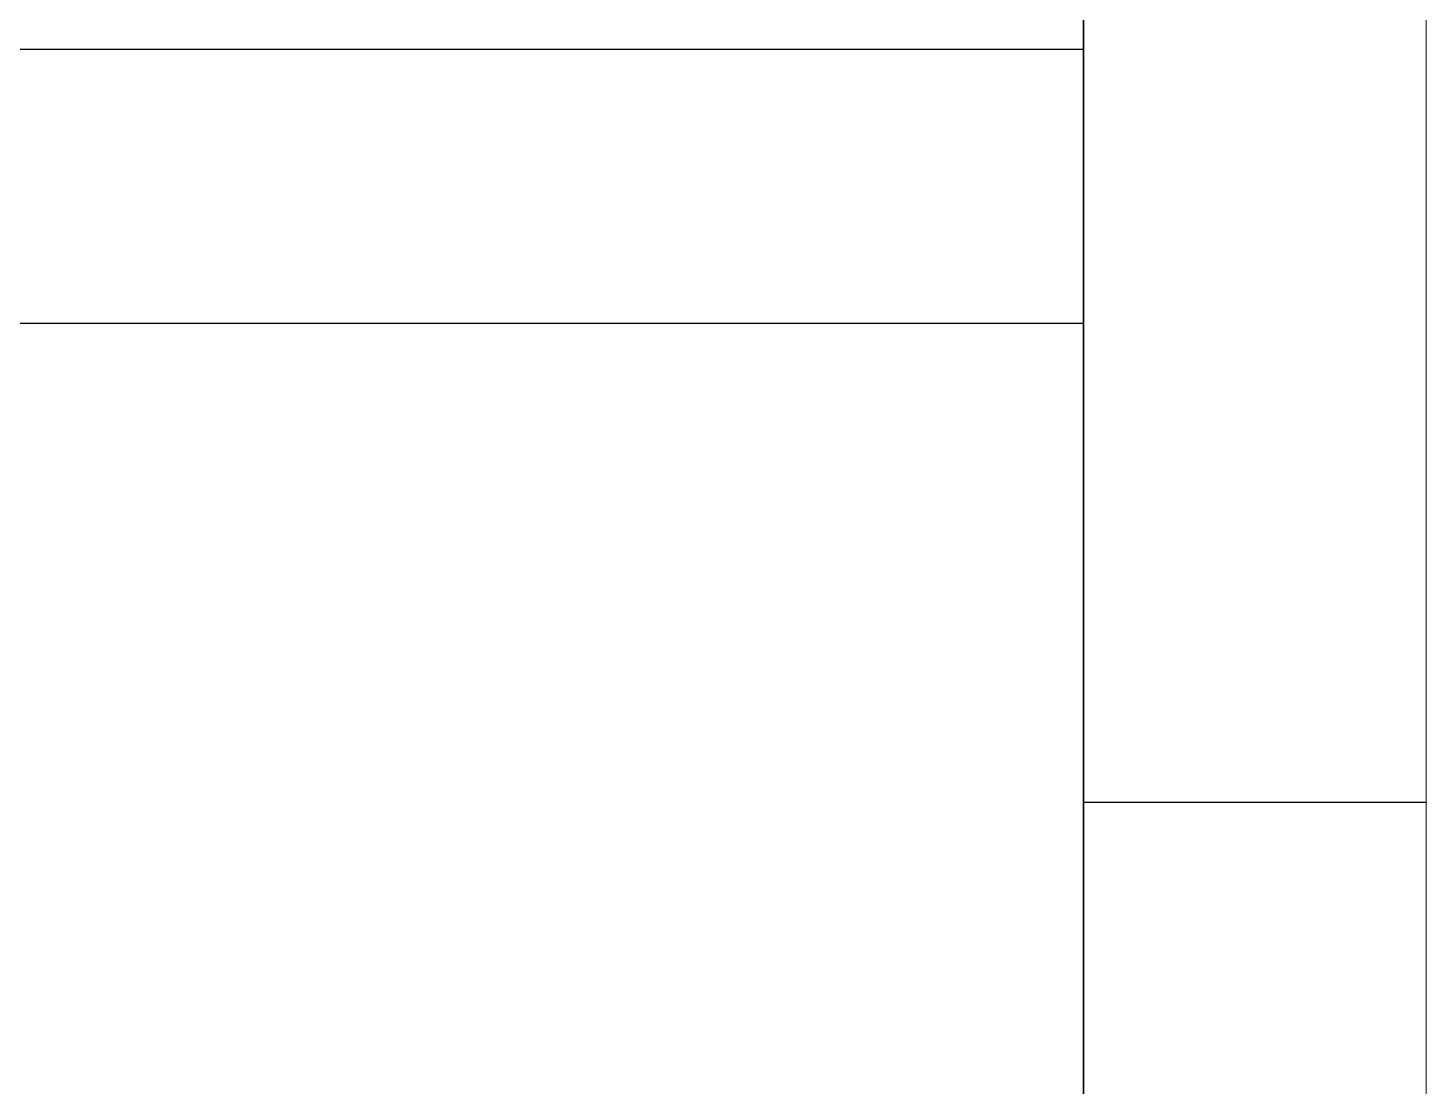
# Model space of a CAD drawing. Header units: inches. Extents: x -105538 to 282818, y -14900 to 167410.
# Drawn here: x -1508 to -554, y 4835 to 5558 of the extents above; entities that cross this region are included whole.
import ezdxf

# ---------------------------------------------------------------- set-up
doc = ezdxf.new("R2010")
doc.units = ezdxf.units.IN
doc.header["$MEASUREMENT"] = 0
doc.layers.add('TEG BORDER', color=7, linetype='Continuous')

# ---------------------------------------------------------------- blocks, each defined once
blk = doc.blocks.new('252 BORDER A2')
for p, q in [((589, 5), (589, 116)), ((594, 35), (589, 35))]:
    blk.add_line(p, q)
at = {"color": 5, "lineweight": 15}
blk.add_lwpolyline([(0, 420), (594, 420), (594, 0), (0, 0)], close=True, dxfattribs=at)
blk.add_lwpolyline([(5, 415), (589, 415), (589, 5), (5, 5)], close=True)
at = {"layer": 'TEG BORDER'}
for p, q in [((489, 46), (589, 46)), ((489, 42), (589, 42))]:
    blk.add_line(p, q, dxfattribs=at)

msp = doc.modelspace()

# ---------------------------------------------------------------- block references
at = {"xscale": 46.76394, "yscale": 46.76394, "zscale": 46.76394}
msp.add_blockref('252 BORDER A2', (-28331.43, 3392.01), dxfattribs=at)

doc.saveas('drawing.dxf')
